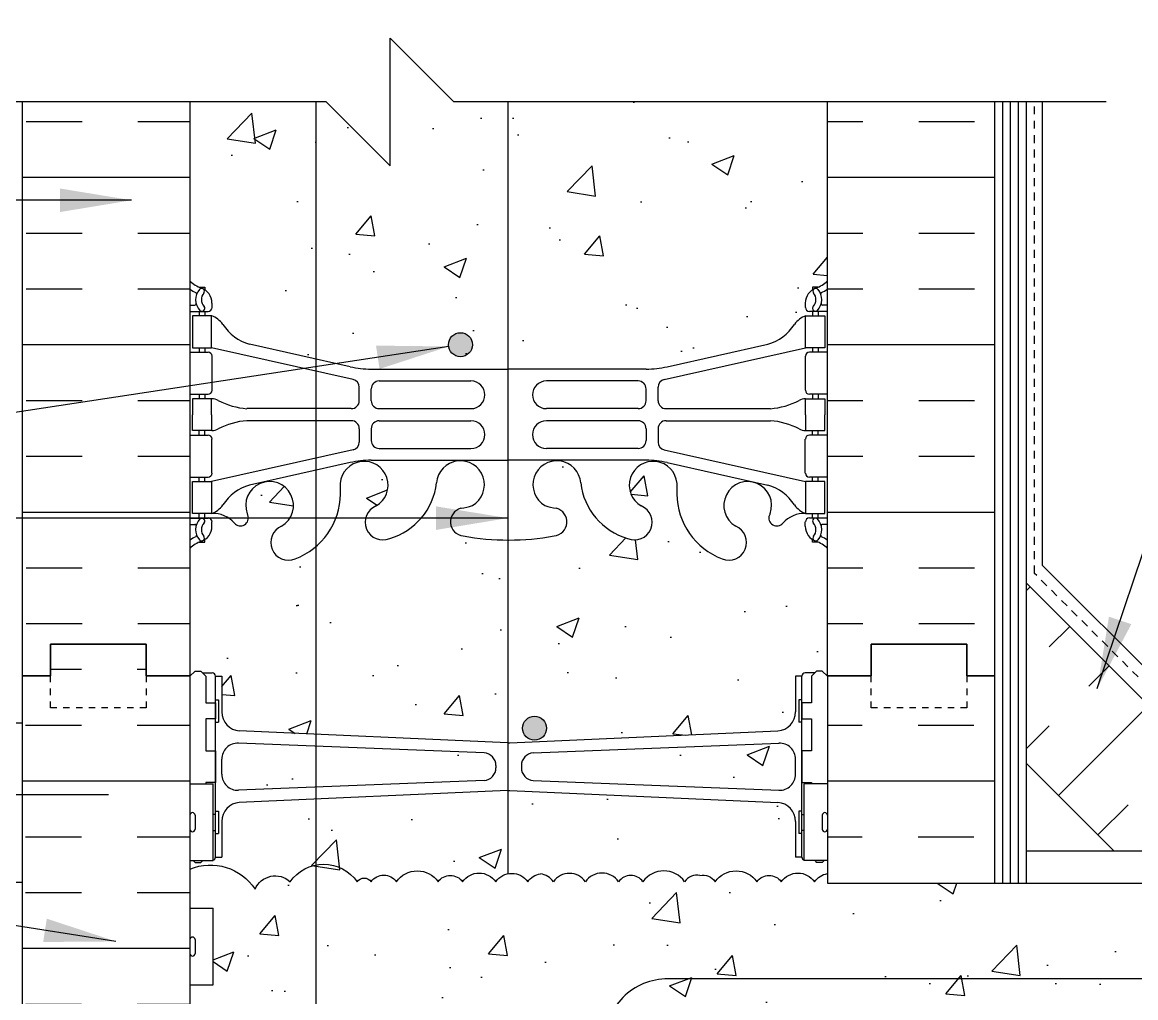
# Model space of a CAD drawing. Header units: inches. Extents: x 231.4 to 287.5, y 32.1 to 107.4.
# Drawn here: x 253.69 to 271.16, y 76.38 to 91.68 of the extents above; entities that cross this region are included whole.
import ezdxf

# ---------------------------------------------------------------- set-up
doc = ezdxf.new("R2010")
doc.units = ezdxf.units.IN
doc.header["$LTSCALE"] = 0.5
doc.header["$MEASUREMENT"] = 0
doc.linetypes.add('DASHED2', pattern=[0.375, 0.25, -0.125])
for name, color, linetype in [('HATCH', 12, 'Continuous'), ('line25', 2, 'Continuous'), ('LINE3', 3, 'Continuous'), ('LINE50', 5, 'Continuous'), ('LINE9', 9, 'Continuous'), ('TEXT', 4, 'Continuous'), ('Web_Edge', 9, 'Continuous')]:
    doc.layers.add(name, color=color, linetype=linetype)
doc.styles.add('DIM', font='romans.shx', dxfattribs={"width": 0.7})
doc.styles.get("Standard").update_dxf_attribs({"font": 'romans.shx', "height": 0.75})
doc.linetypes.add('STEEL', pattern='A,0.5,-0.2,["X",Standard,S=0.1,R=0,X=-0.1,Y=-0.05],-0.1', length=0.8)
doc.dimstyles.new('ext_12', dxfattribs={"dimscale": 12, "dimtxt": 0.09375, "dimasz": 0.09375, "dimexe": 0.09375, "dimexo": 0.0625, "dimgap": 0.0625, "dimtad": 1, "dimdec": 1, "dimzin": 3, "dimdsep": 46, "dimlunit": 4, "dimtxsty": 'DIM', "dimcen": 0.09, "dimdle": 0.09375, "dimclrt": 4, "dimadec": 0, "dimazin": 0, "dimtfac": 1, "dimtdec": 1, "dimtmove": 2, "dimatfit": 3, "dimfxl": 1, "dimfrac": 2, "dimtolj": 1, "dimtzin": 0, "dimarcsym": 0})

msp = doc.modelspace()

# ---------------------------------------------------------------- hatches: boundary and pattern name
at = {"layer": 'HATCH'}
h = msp.add_hatch(dxfattribs=at)
h.set_pattern_fill('AR-CONC', color=256, scale=0.5)
h.set_pattern_definition([(50, (0, 0), (3.5863, -0.31376), [0.375, -4.125]), (355, (0, 0), (-0.693757, 3.76096), [0.3, -3.3]), (100.4514, (0.299, -0.026), (2.892544, 3.4472), [0.3187, -3.50571]), (46.1842, (0, 1), (5.336207, -0.827596), [0.5625, -6.1875]), (96.6356, (0.4447, 0.931), (4.67331, 4.87059), [0.47805, -5.25857]), (351.1842, (0, 1), (4.67331, 4.87059), [0.45, -4.95]), (21, (0.5, 0.75), (2.984535, -2.013094), [0.375, -4.125]), (326, (0.5, 0.75), (1.216577, 3.62575), [0.3, -3.3]), (71.4514, (0.7487, 0.5822), (4.20111, 1.612656), [0.3187, -3.50571]), (37.5, (0, 0), (0.0607993, 1.664469), [0, -3.26, 0, -3.35, 0, -3.3125]), (7.5, (0, 0), (1.315348, 1.972059), [0, -1.91, 0, -3.185, 0, -1.2625]), (327.5, (-1.115, 0), (2.669112, -0.1127744), [0, -1.25, 0, -3.9, 0, -5.175]), (317.5, (-1.615, 0), (2.91593, 0.500525), [0, -1.625, 0, -2.59, 0, -3.675])])
h.paths.add_polyline_path([(264.882, 99.841, 2.155404), (265.421, 99.646), (265.409, 99.667, -0.834375), (265.621, 99.793, 0.23174), (265.978, 99.642), (266.083, 99.642), (266.083, 99.712), (266.036, 99.712, -0.414214), (265.973, 99.775), (265.973, 99.842, -0.249069), (266.083, 100.049), (266.083, 100.091), (266.173, 100.091, 0.08841), (266.319, 100.188), (266.319, 100.909, 0.336749), (265.657, 100.803, 0.520567), (265.27, 100.803, 0.520567), (264.771, 100.803, 0.259173), (264.319, 101.023, 0.259173), (263.868, 100.803, 0.520567), (263.368, 100.803, 0.520567), (262.981, 100.803, 0.336749), (262.319, 100.909, 0.336749), (261.657, 100.803, 0.520567), (261.27, 100.803, 0.520567), (260.771, 100.803, 0.520567), (259.924, 100.803, 0.520567), (259.642, 100.803, 0.520567), (258.747, 100.803, 0.520567), (258.008, 100.803, 0.520567), (257.315, 100.803, 0.520567), (257.094, 100.803, 0.321585), (256.319, 100.829), (256.319, 100.188, 0.088416), (256.465, 100.091), (256.555, 100.091), (256.555, 100.049, -0.249069), (256.665, 99.842), (256.665, 99.775, -0.414214), (256.603, 99.712), (256.555, 99.712), (256.555, 99.642), (256.66, 99.642, 0.231736), (257.018, 99.793, -0.8344), (257.23, 99.667), (257.218, 99.646, 2.155404), (257.756, 99.841, -1), (257.97, 100.352, -0.311223), (258.679, 99.336), (258.679, 99.171, 1.661382), (259.24, 99.523, -1), (259.453, 100.035, -0.30095), (260.189, 99.162, 1.661382), (260.751, 99.515, 0.055617), (260.571, 99.561, -0.843243), (260.606, 99.993, -0.047544), (261.319, 100.058, -0.047544), (262.033, 99.993, -0.843243), (262.068, 99.561, 0.055617), (261.888, 99.515, 1.661382), (262.449, 99.162, -0.30095), (263.186, 100.035, -1), (263.399, 99.523, 1.661382), (263.96, 99.171), (263.96, 99.336, -0.311223), (264.669, 100.352, -1)])
h.paths.add_polyline_path([(266.319, 95.996, 0.08841), (266.173, 96.093), (266.083, 96.093), (266.083, 96.135, -0.249069), (265.973, 96.342), (265.973, 96.41, -0.414214), (266.036, 96.472), (266.083, 96.472), (266.083, 96.542), (265.978, 96.542, -0.155529), (265.803, 96.676, 0.180914), (265.385, 96.987), (263.804, 97.34, 0.054974), (263.477, 97.376), (261.319, 97.376), (259.161, 97.376, 0.054974), (258.835, 97.34), (257.254, 96.987, 0.180914), (256.836, 96.676, -0.155529), (256.66, 96.542), (256.555, 96.542), (256.555, 96.472), (256.603, 96.472, -0.414214), (256.665, 96.41), (256.665, 96.342, -0.249069), (256.555, 96.135), (256.555, 96.093), (256.465, 96.093, 0.088416), (256.319, 95.996), (256.319, 92.932), (258.458, 92.932), (259.458, 91.932), (259.458, 93.932), (260.458, 92.932), (266.319, 92.932)])
h.paths.add_polyline_path([(266.319, 90.432), (260.458, 90.432), (259.458, 91.432), (259.458, 89.432), (258.458, 90.432), (256.319, 90.432), (256.319, 87.625, 0.088416), (256.465, 87.527), (256.555, 87.527), (256.555, 87.486, -0.249069), (256.665, 87.278), (256.665, 87.211, -0.414214), (256.603, 87.148), (256.555, 87.148), (256.555, 87.078), (256.66, 87.078, -0.155529), (256.836, 86.944, 0.180914), (257.254, 86.633), (258.835, 86.28, 0.054974), (259.161, 86.244), (261.319, 86.244), (263.477, 86.244, 0.054974), (263.804, 86.28), (265.385, 86.633, 0.180914), (265.803, 86.944, -0.155529), (265.978, 87.078), (266.083, 87.078), (266.083, 87.148), (266.036, 87.148, -0.414214), (265.973, 87.211), (265.973, 87.278, -0.249069), (266.083, 87.486), (266.083, 87.527), (266.173, 87.527, 0.08841), (266.319, 87.625)])
h.paths.add_polyline_path([(265.819, 79.149, 0.390098), (265.544, 79.448), (261.336, 79.632, 0.020761), (261.319, 79.632, 0.020761), (261.303, 79.632), (257.094, 79.448, 0.390098), (256.819, 79.149), (256.819, 78.588), (256.719, 78.588, -0.327813), (256.684, 78.54), (256.684, 78.537), (256.519, 78.537), (256.489, 78.508), (256.399, 78.508), (256.37, 78.537), (256.319, 78.537), (256.319, 78.403, -0.357642), (257.341, 78.087, -0.520567), (257.892, 78.204, -0.520567), (258.942, 78.204, -0.520567), (259.162, 78.204, -0.520567), (259.559, 78.204, -0.520567), (260.213, 78.204, -0.520567), (260.595, 78.204, -0.520567), (261.117, 78.204, -0.520567), (261.618, 78.204, -0.202806), (261.819, 78.33, -0.202806), (262.021, 78.204, -0.520567), (262.522, 78.204, -0.520567), (263.044, 78.204, -0.520567), (263.426, 78.204, -0.520567), (264.08, 78.204, -0.290815), (264.319, 78.304, -0.290815), (264.559, 78.204, -0.520567), (265.213, 78.204, -0.520567), (265.595, 78.204, -0.520567), (266.117, 78.204, -0.203361), (266.319, 78.331), (266.319, 78.537), (266.269, 78.537), (266.239, 78.508), (266.149, 78.508), (266.12, 78.537), (265.954, 78.537), (265.954, 78.54, -0.327813), (265.919, 78.588), (265.819, 78.588)])
h.paths.add_polyline_path([(266.319, 83.432, 0.08841), (266.173, 83.53), (266.083, 83.53), (266.083, 83.571, -0.249069), (265.973, 83.778), (265.973, 83.846, -0.414214), (266.036, 83.908), (266.083, 83.908), (266.083, 83.978), (265.978, 83.978, 0.231736), (265.621, 83.827, -0.8344), (265.409, 83.953), (265.421, 83.974, 2.155404), (264.882, 83.78, -1), (264.669, 83.269, -0.311223), (263.96, 84.285), (263.96, 84.45, 1.661382), (263.399, 84.097, -1), (263.186, 83.586, -0.30095), (262.449, 84.458, 1.661382), (261.888, 84.105, 0.055617), (262.068, 84.06, -0.843243), (262.033, 83.628, -0.047544), (261.319, 83.563, -0.047544), (260.606, 83.628, -0.843243), (260.571, 84.06, 0.055617), (260.751, 84.105, 1.661382), (260.189, 84.458, -0.30095), (259.453, 83.586, -1), (259.24, 84.097, 1.661382), (258.679, 84.45), (258.679, 84.285, -0.311223), (257.97, 83.269, -1), (257.756, 83.78, 2.155404), (257.218, 83.974), (257.23, 83.953, -0.834375), (257.018, 83.827, 0.23174), (256.66, 83.978), (256.555, 83.978), (256.555, 83.908), (256.603, 83.908, -0.414214), (256.665, 83.846), (256.665, 83.778, -0.249069), (256.555, 83.571), (256.555, 83.53), (256.465, 83.53, 0.088416), (256.319, 83.432), (256.319, 81.428), (256.399, 81.508), (256.489, 81.508), (256.519, 81.478), (256.669, 81.478, -0.414214), (256.719, 81.428), (256.819, 81.428), (256.819, 80.867, 0.390098), (257.094, 80.568), (261.303, 80.384, 0.020761), (261.319, 80.384, 0.020761), (261.336, 80.384), (265.544, 80.568, 0.390098), (265.819, 80.867), (265.819, 81.428), (265.919, 81.428, -0.414214), (265.969, 81.478), (266.069, 81.478), (266.119, 81.478), (266.149, 81.508), (266.239, 81.508), (266.319, 81.428), (266.319, 81.432)])
h.paths.add_polyline_path([(266.319, 74.182), (268.319, 76.182), (280.629, 76.182), (282.033, 75.192), (282.033, 72.432), (281.673, 72.432), (281.673, 70.932), (283.923, 70.932), (285.215, 70.932), (285.215, 72.432), (284.215, 73.432), (285.813, 73.432), (285.813, 73.835), (285.215, 74.432), (285.215, 78.182), (266.319, 78.182), (266.319, 78.331, 0.203361), (266.117, 78.204, 0.520567), (265.595, 78.204, 0.520567), (265.213, 78.204, 0.520567), (264.559, 78.204, 0.290815), (264.319, 78.304, 0.290815), (264.08, 78.204, 0.520567), (263.426, 78.204, 0.520567), (263.044, 78.204, 0.520567), (262.522, 78.204, 0.520567), (262.021, 78.204, 0.202806), (261.819, 78.33, 0.202806), (261.618, 78.204, 0.520567), (261.117, 78.204, 0.520567), (260.595, 78.204, 0.520567), (260.213, 78.204, 0.520567), (259.559, 78.204, 0.520567), (259.162, 78.204, 0.520567), (258.942, 78.204, 0.520567), (257.892, 78.204, 0.520567), (257.341, 78.087, 0.357642), (256.319, 78.403), (256.319, 77.787), (256.684, 77.787), (256.684, 76.587), (256.319, 76.587), (256.319, 75.837), (256.684, 75.837), (256.684, 74.637), (256.319, 74.637), (256.319, 73.887), (256.684, 73.887), (256.684, 72.807), (256.319, 72.807), (256.319, 72.057), (256.684, 72.057), (256.684, 70.977), (256.319, 70.977), (256.319, 70.227), (256.684, 70.227), (256.684, 69.027), (256.319, 69.027), (256.319, 68.277), (256.684, 68.277), (256.684, 67.807, -0.305478), (257.027, 67.681, -0.520567), (257.528, 67.681, -0.520567), (258.05, 67.681, -0.520567), (258.432, 67.681, -0.520567), (259.086, 67.681, -0.520567), (259.483, 67.681, -0.520567), (259.703, 67.681, -0.520567), (260.754, 67.681, -0.520567), (261.305, 67.563, -0.257048), (261.819, 67.879, -0.257048), (262.334, 67.563, -0.520567), (262.885, 67.681, -0.520567), (263.936, 67.681, -0.520567), (264.156, 67.681, -0.206539), (264.319, 67.781, -0.206539), (264.483, 67.681, -0.520567), (264.703, 67.681, -0.520567), (265.754, 67.681, -0.164458), (265.954, 67.771), (265.954, 68.277), (266.319, 68.277), (266.319, 68.682)])
h.paths.add_polyline_path([(265.819, 67.216), (265.919, 67.216, -0.327813), (265.954, 67.263), (265.954, 67.771, 0.164458), (265.754, 67.681, 0.520567), (264.703, 67.681, 0.520567), (264.483, 67.681, 0.206539), (264.319, 67.781, 0.206539), (264.156, 67.681, 0.520567), (263.936, 67.681, 0.520567), (262.885, 67.681, 0.520567), (262.334, 67.563, 0.257048), (261.819, 67.879, 0.257048), (261.305, 67.563, 0.520567), (260.754, 67.681, 0.520567), (259.703, 67.681, 0.520567), (259.483, 67.681, 0.520567), (259.086, 67.681, 0.520567), (258.432, 67.681, 0.520567), (258.05, 67.681, 0.520567), (257.528, 67.681, 0.520567), (257.027, 67.681, 0.305478), (256.684, 67.807), (256.684, 67.263, -0.327813), (256.719, 67.216), (256.819, 67.216), (256.819, 66.655, 0.390098), (257.094, 66.356), (261.303, 66.172, 0.020761), (261.319, 66.171, 0.020761), (261.336, 66.172), (265.544, 66.356, 0.390098), (265.819, 66.655)])
h.paths.add_polyline_path([(266.319, 64.376), (266.239, 64.296), (266.149, 64.296), (266.119, 64.326), (265.969, 64.326, -0.414214), (265.919, 64.376), (265.819, 64.376), (265.819, 64.937, 0.390098), (265.544, 65.236), (261.336, 65.419, 0.020761), (261.319, 65.42, 0.020761), (261.303, 65.419), (257.094, 65.236, 0.390098), (256.819, 64.937), (256.819, 64.376), (256.719, 64.376, -0.414214), (256.669, 64.326), (256.569, 64.326), (256.519, 64.326), (256.489, 64.296), (256.399, 64.296), (256.319, 64.376), (256.319, 63.432), (256.319, 61.432, 0.088416), (256.465, 61.335), (256.555, 61.335), (256.555, 61.293, -0.249069), (256.665, 61.086), (256.665, 61.019, -0.414214), (256.603, 60.956), (256.555, 60.956), (256.555, 60.886), (256.66, 60.886, 0.231736), (257.018, 61.037, -0.8344), (257.23, 60.912), (257.218, 60.89, 2.155404), (257.756, 61.085, -1), (257.97, 61.596, -0.311223), (258.679, 60.58), (258.679, 60.415, 1.661382), (259.24, 60.768, -1), (259.453, 61.279, -0.30095), (260.189, 60.406, 1.661382), (260.751, 60.759, 0.055617), (260.571, 60.805, -0.843243), (260.606, 61.237, -0.047544), (261.319, 61.302, -0.047544), (262.033, 61.237, -0.843243), (262.068, 60.805, 0.055617), (261.888, 60.759, 1.661382), (262.449, 60.406, -0.30095), (263.186, 61.279, -1), (263.399, 60.768, 1.661382), (263.96, 60.415), (263.96, 60.58, -0.311223), (264.669, 61.596, -1), (264.882, 61.085, 2.155404), (265.421, 60.89), (265.409, 60.912, -0.834375), (265.621, 61.037, 0.23174), (265.978, 60.886), (266.083, 60.886), (266.083, 60.956), (266.036, 60.956, -0.414214), (265.973, 61.019), (265.973, 61.086, -0.249069), (266.083, 61.293), (266.083, 61.335), (266.173, 61.335, 0.08841), (266.319, 61.432)])
h.paths.add_polyline_path([(265.819, 65.914, 0.425773), (265.56, 66.164), (261.703, 66.013, 0.390098), (261.519, 65.813), (261.519, 65.778, 0.390098), (261.703, 65.579), (265.56, 65.427, 0.425773), (265.819, 65.677)])
h.paths.add_polyline_path([(261.119, 65.778), (261.119, 65.813, 0.390098), (260.936, 66.013), (257.079, 66.164, 0.425773), (256.819, 65.914), (256.819, 65.677, 0.425773), (257.079, 65.427), (260.936, 65.579, 0.390098)])
h.paths.add_polyline_path([(260.936, 80.225), (257.079, 80.377, 0.425773), (256.819, 80.127), (256.819, 79.889, 0.425773), (257.079, 79.639), (260.936, 79.791, 0.390098), (261.119, 79.99), (261.119, 80.026, 0.390098)])
h.paths.add_polyline_path([(265.819, 80.127, 0.425773), (265.56, 80.377), (261.703, 80.225, 0.390098), (261.519, 80.026), (261.519, 79.99, 0.390098), (261.703, 79.791), (265.56, 79.639, 0.425773), (265.819, 79.889)])
h.paths.add_polyline_path([(266.319, 57.24, 0.08841), (266.173, 57.337), (266.083, 57.337), (266.083, 57.379, -0.249069), (265.973, 57.586), (265.973, 57.654, -0.414214), (266.036, 57.716), (266.083, 57.716), (266.083, 57.786), (265.978, 57.786, -0.155529), (265.803, 57.92, 0.180914), (265.385, 58.232), (263.804, 58.584, 0.054974), (263.477, 58.621), (261.319, 58.621), (259.161, 58.621, 0.054974), (258.835, 58.584), (257.254, 58.232, 0.180914), (256.836, 57.92, -0.155529), (256.66, 57.786), (256.555, 57.786), (256.555, 57.716), (256.603, 57.716, -0.414214), (256.665, 57.654), (256.665, 57.586, -0.249069), (256.555, 57.379), (256.555, 57.337), (256.465, 57.337, 0.088416), (256.319, 57.24), (256.319, 54.432), (259.114, 54.432), (260.114, 53.432), (260.114, 55.432), (261.114, 54.432), (266.319, 54.432)])
h = msp.add_hatch(dxfattribs=at)
h.set_pattern_fill('INSUL', color=256, scale=7, style=0)
h.paths.add_polyline_path([(256.319, 90.432), (253.694, 90.432), (253.694, 81.432), (254.132, 81.432), (254.132, 81.932), (255.632, 81.932), (255.632, 81.432), (256.319, 81.432)])
h.paths.add_polyline_path([(268.944, 90.432), (266.319, 90.432), (266.319, 81.432), (267.007, 81.432), (267.007, 81.932), (268.507, 81.932), (268.507, 81.432), (268.944, 81.432)])
h = msp.add_hatch(dxfattribs=at)
h.set_pattern_fill('INSUL', color=256, scale=7, angle=45, style=0)
h.set_pattern_definition([(45, (162.1412, -80.2188), (-1.856155, 1.856155), []), (45, (161.5225, -79.6), (-1.856155, 1.856155), [0.875, -0.875]), (45, (160.9038, -78.9814), (-1.856155, 1.856155), [0.875, -0.875])])
h.paths.add_polyline_path([(270.693, 78.807), (273.521, 78.807), (269.444, 82.884), (269.444, 80.056)])
h = msp.add_hatch(dxfattribs=at)
h.set_pattern_fill('INSUL', color=256, scale=7, style=0)
h.set_pattern_definition([(0, (267.7394, 79.7838), (0, 2.625), []), (0, (267.7394, 80.6588), (0, 2.625), [0.875, -0.875]), (0, (267.7394, 81.5338), (0, 2.625), [0.875, -0.875])])
h.paths.add_polyline_path([(268.944, 81.432), (268.507, 81.432), (268.507, 80.932), (267.007, 80.932), (267.007, 81.432), (266.319, 81.432), (266.319, 78.182), (268.944, 78.182)])
h.paths.add_polyline_path([(268.944, 68.682), (266.319, 68.682), (266.319, 63.432), (267.007, 63.432), (267.007, 63.932), (268.507, 63.932), (268.507, 63.432), (268.944, 63.432)])
h.paths.add_polyline_path([(253.694, 63.432), (254.132, 63.432), (254.132, 63.932), (255.632, 63.932), (255.632, 63.432), (256.319, 63.432), (256.319, 81.432), (255.632, 81.432), (255.632, 81.932), (254.132, 81.932), (254.132, 81.432), (253.694, 81.432)])
at = {"layer": 'LINE3'}
for points in [[(260.751, 86.626, 1), (260.376, 86.626, 1)], [(261.912, 80.611, 1), (261.537, 80.611, 1)]]:
    msp.add_hatch(color=256, dxfattribs=at).paths.add_polyline_path(points)

# ---------------------------------------------------------------- linework, layer by layer
at = {"layer": 'HATCH'}
for p, q in [((269.069, 78.182), (269.069, 90.432)), ((269.194, 78.182), (269.194, 90.432)), ((269.319, 78.182), (269.319, 90.432)), ((269.694, 83.164), (269.694, 90.432)), ((273.801, 79.057), (269.694, 83.164))]:
    msp.add_line(p, q, dxfattribs=at)
for points in [[(256.319, 78.403, -0.357642), (257.341, 78.087, -0.520567), (257.892, 78.204, -0.520567), (258.942, 78.204, -0.520567), (259.162, 78.204, -0.520567), (259.559, 78.204, -0.520567), (260.213, 78.204, -0.520567), (260.595, 78.204, -0.520567), (261.117, 78.204, -0.520567), (261.618, 78.204, -0.202806), (261.819, 78.33, -0.202806)], [(264.319, 78.304, 0.290815), (264.08, 78.204, 0.520567), (263.426, 78.204, 0.520567), (263.044, 78.204, 0.520567), (262.522, 78.204, 0.520567), (262.021, 78.204, 0.202806), (261.819, 78.33, 0.202806)], [(264.319, 78.304, -0.290815), (264.559, 78.204, -0.520567), (265.213, 78.204, -0.520567), (265.595, 78.204, -0.520567), (266.117, 78.204, -0.203361), (266.319, 78.331, -0.203361)]]:
    msp.add_lwpolyline(points, format="xyb", dxfattribs=at)
at = {"layer": 'line25'}
for p, q in [((256.319, 90.432), (256.319, 81.432)), ((266.319, 81.432), (266.319, 90.432)), ((269.444, 78.182), (269.444, 90.432)), ((273.646, 78.682), (269.444, 82.884)), ((256.319, 81.432), (256.319, 63.432)), ((266.319, 81.432), (266.319, 78.182)), ((270.818, 78.682), (269.444, 80.056)), ((256.319, 79.737), (256.684, 79.737)), ((256.684, 78.537), (256.684, 79.737)), ((266.319, 79.737), (265.954, 79.737)), ((265.954, 78.537), (265.954, 79.737)), ((256.319, 78.537), (256.684, 78.537)), ((266.319, 78.537), (265.954, 78.537)), ((266.319, 78.182), (285.215, 78.182)), ((256.319, 77.787), (256.684, 77.787)), ((256.684, 76.587), (256.684, 77.787)), ((256.319, 76.587), (256.684, 76.587))]:
    msp.add_line(p, q, dxfattribs=at)
at = {"layer": 'LINE3'}
for p, q in [((258.296, 90.432), (258.296, 54.432)), ((261.305, 90.432), (261.305, 78.328))]:
    msp.add_line(p, q, dxfattribs=at)
at = {"layer": 'LINE3', "linetype": 'STEEL'}
msp.add_line((285.215, 76.682), (268.319, 76.682), dxfattribs=at)
at = {"layer": 'LINE3'}
msp.add_lwpolyline([(268.319, 76.682), (263.819, 76.682, 0.414214), (262.819, 75.682), (262.819, 56.345)], format="xyb", dxfattribs=at)
for centre in [(260.563, 86.626), (261.725, 80.611)]:
    msp.add_circle(centre, 0.188, dxfattribs=at)
at = {"layer": 'LINE50'}
for p, q in [((253.694, 81.432), (253.694, 90.432)), ((268.944, 81.432), (268.944, 90.432)), ((253.694, 63.432), (253.694, 81.432)), ((268.944, 78.182), (268.944, 81.432))]:
    msp.add_line(p, q, dxfattribs=at)
at = {"layer": 'LINE50', "color": 9, "linetype": 'DASHED2'}
for p, q in [((269.569, 83.039), (269.569, 90.432)), ((273.739, 78.869), (269.569, 83.039))]:
    msp.add_line(p, q, dxfattribs=at)
at = {"layer": 'LINE50'}
for points in [[(253.694, 81.432), (254.132, 81.432), (254.132, 81.932), (255.632, 81.932), (255.632, 81.432), (256.319, 81.432)], [(256.319, 81.432), (255.632, 81.432), (255.632, 81.932), (254.132, 81.932), (254.132, 81.432), (253.694, 81.432)], [(268.944, 81.432), (268.507, 81.432), (268.507, 81.932), (267.007, 81.932), (267.007, 81.432), (266.319, 81.432)], [(266.319, 81.432), (267.007, 81.432), (267.007, 81.932), (268.507, 81.932), (268.507, 81.432), (268.944, 81.432)]]:
    msp.add_lwpolyline(points, dxfattribs=at)
at = {"layer": 'LINE9'}
for p, q in [((259.458, 89.432), (259.458, 91.432)), ((260.458, 90.432), (259.458, 91.432)), ((258.458, 90.432), (248.222, 90.432)), ((258.458, 90.432), (259.458, 89.432)), ((270.694, 90.432), (260.458, 90.432)), ((256.319, 81.428), (256.399, 81.508)), ((256.399, 81.508), (256.489, 81.508)), ((256.569, 81.428), (256.489, 81.508)), ((256.519, 81.478), (256.669, 81.478)), ((256.569, 81.478), (256.669, 81.478)), ((256.569, 81.428), (256.569, 81.008)), ((256.719, 78.588), (256.719, 81.428)), ((256.719, 81.428), (256.819, 81.428)), ((256.719, 81.408), (256.719, 81.408)), ((256.819, 81.428), (256.819, 80.867)), ((265.919, 81.428), (265.819, 81.428)), ((265.819, 81.428), (265.819, 80.867)), ((265.919, 78.588), (265.919, 81.428)), ((265.919, 81.408), (265.919, 81.408)), ((266.119, 81.478), (265.969, 81.478)), ((266.069, 81.478), (265.969, 81.478)), ((266.069, 81.428), (266.149, 81.508)), ((266.069, 81.428), (266.069, 81.008)), ((266.239, 81.508), (266.149, 81.508)), ((266.319, 81.428), (266.239, 81.508)), ((256.719, 81.058), (256.769, 81.058)), ((256.769, 81.058), (256.769, 80.708)), ((265.869, 81.058), (265.869, 80.708)), ((265.919, 81.058), (265.869, 81.058)), ((256.569, 80.758), (256.569, 80.258)), ((256.719, 80.708), (256.769, 80.708)), ((265.919, 80.708), (265.869, 80.708)), ((266.069, 80.758), (266.069, 80.258)), ((253.444, 80.695), (253.694, 80.695)), ((261.303, 80.384), (257.094, 80.568)), ((261.336, 80.384), (265.544, 80.568)), ((260.936, 80.225), (257.079, 80.377)), ((261.703, 80.225), (265.56, 80.377)), ((256.819, 79.889), (256.819, 80.127)), ((261.119, 80.026), (261.119, 79.99)), ((261.519, 80.026), (261.519, 79.99)), ((265.819, 79.889), (265.819, 80.127)), ((256.569, 79.758), (256.569, 79.737)), ((260.936, 79.791), (257.079, 79.639)), ((261.703, 79.791), (265.56, 79.639)), ((266.069, 79.758), (266.069, 79.737)), ((261.303, 79.632), (257.094, 79.448)), ((261.336, 79.632), (265.544, 79.448)), ((256.719, 79.308), (256.769, 79.308)), ((256.769, 79.308), (256.769, 78.958)), ((265.919, 79.308), (265.869, 79.308)), ((265.869, 79.308), (265.869, 78.958)), ((256.319, 79.247), (256.319, 79.027)), ((256.319, 79.192), (256.319, 79.192)), ((256.359, 79.287), (256.359, 79.287)), ((256.399, 79.247), (256.399, 79.027)), ((256.819, 79.149), (256.819, 78.588)), ((265.819, 79.149), (265.819, 78.588)), ((266.239, 79.247), (266.239, 79.027)), ((266.239, 79.192), (266.239, 79.192)), ((266.279, 79.287), (266.279, 79.287)), ((266.319, 79.247), (266.319, 79.027)), ((256.319, 79.082), (256.319, 79.082)), ((256.359, 78.987), (256.359, 78.987)), ((256.719, 78.958), (256.769, 78.958)), ((265.919, 78.958), (265.869, 78.958)), ((266.239, 79.082), (266.239, 79.082)), ((266.279, 78.987), (266.279, 78.987)), ((256.37, 78.537), (256.399, 78.508)), ((256.399, 78.508), (256.489, 78.508)), ((256.519, 78.537), (256.489, 78.508)), ((256.719, 78.588), (256.819, 78.588)), ((265.919, 78.588), (265.819, 78.588)), ((266.12, 78.537), (266.149, 78.508)), ((266.239, 78.508), (266.149, 78.508)), ((266.269, 78.537), (266.239, 78.508)), ((250.694, 78.195), (253.694, 78.195)), ((256.319, 77.297), (256.319, 77.077)), ((256.319, 77.242), (256.319, 77.242)), ((256.359, 77.337), (256.359, 77.337)), ((256.399, 77.297), (256.399, 77.077)), ((256.319, 77.132), (256.319, 77.132)), ((256.359, 77.037), (256.359, 77.037))]:
    msp.add_line(p, q, dxfattribs=at)
at = {"layer": 'LINE9', "linetype": 'Continuous'}
msp.add_line((253.194, 79.57), (255.04, 79.57), dxfattribs=at)
at = {"layer": 'LINE9', "linetype": 'DASHED2', "ltscale": 0.15}
for points in [[(255.632, 81.432), (255.632, 81.432), (255.632, 80.932), (254.132, 80.932), (254.132, 81.432), (254.132, 81.432)], [(268.507, 81.432), (268.507, 81.432), (268.507, 80.932), (267.007, 80.932), (267.007, 81.432), (267.007, 81.432)]]:
    msp.add_lwpolyline(points, dxfattribs=at)
at = {"layer": 'LINE9'}
for points in [[(256.569, 81.008), (256.719, 81.008), (256.719, 80.758), (256.569, 80.758)], [(266.069, 81.008), (265.919, 81.008), (265.919, 80.758), (266.069, 80.758)], [(256.569, 80.258), (256.569, 80.258), (256.719, 80.258), (256.719, 79.758), (256.569, 79.758)], [(266.069, 80.258), (266.069, 80.258), (265.919, 80.258), (265.919, 79.758), (266.069, 79.758)], [(256.684, 79.008), (256.719, 79.008), (256.719, 79.258), (256.684, 79.258)], [(265.954, 79.008), (265.919, 79.008), (265.919, 79.258), (265.954, 79.258)], [(285.215, 78.682), (269.444, 78.682)]]:
    msp.add_lwpolyline(points, dxfattribs=at)
for centre, radius, start, end in [((256.669, 81.428), 0.05, 0, 90), ((265.969, 81.428), 0.05, 90, 180), ((257.119, 80.867), 0.3, 180, 265.2426), ((265.519, 80.867), 0.3, 274.7574, 0), ((257.069, 80.127), 0.25, 87.7479, 180), ((261.319, 80.584), 0.2, 265.2426, 270), ((261.319, 80.584), 0.2, 270, 274.7574), ((265.569, 80.127), 0.25, 0, 92.2521), ((260.919, 80.026), 0.2, 0, 85.2426), ((261.719, 80.026), 0.2, 94.7574, 180), ((257.069, 79.889), 0.25, 180, 272.2521), ((260.919, 79.99), 0.2, 274.7574, 0), ((261.719, 79.99), 0.2, 180, 265.2426), ((265.569, 79.889), 0.25, 267.7479, 0), ((261.319, 79.432), 0.2, 90, 94.7574), ((261.319, 79.432), 0.2, 85.2426, 90), ((257.119, 79.149), 0.3, 94.7574, 180), ((265.519, 79.149), 0.3, 0, 85.2426), ((256.359, 79.247), 0.04, 90, 180), ((256.359, 79.247), 0.04, 0, 90), ((266.279, 79.247), 0.04, 90, 180), ((266.279, 79.247), 0.04, 0, 90), ((256.359, 79.027), 0.04, 180, 270), ((256.359, 79.027), 0.04, 270, 0), ((266.279, 79.027), 0.04, 180, 270), ((266.279, 79.027), 0.04, 270, 0), ((256.669, 78.588), 0.05, 287.4007, 0), ((265.969, 78.588), 0.05, 180, 252.5993), ((256.359, 77.297), 0.04, 90, 180), ((256.359, 77.297), 0.04, 0, 90), ((256.359, 77.077), 0.04, 180, 270), ((256.359, 77.077), 0.04, 270, 0)]:
    msp.add_arc(centre, radius, start, end, dxfattribs=at)
at = {"layer": 'Web_Edge'}
for p, q in [((256.465, 87.527), (256.555, 87.527)), ((256.555, 87.527), (256.555, 87.486)), ((266.173, 87.527), (266.083, 87.527)), ((266.083, 87.527), (266.083, 87.486)), ((256.319, 87.248), (256.397, 87.248)), ((256.665, 87.278), (256.665, 87.211)), ((265.973, 87.278), (265.973, 87.211)), ((266.319, 87.248), (266.241, 87.248)), ((256.319, 87.148), (256.603, 87.148)), ((256.465, 87.148), (256.465, 87.078)), ((256.555, 87.148), (256.555, 87.078)), ((266.319, 87.148), (266.036, 87.148)), ((266.083, 87.148), (266.083, 87.078)), ((266.173, 87.148), (266.173, 87.078)), ((256.319, 86.508), (256.603, 86.508)), ((256.465, 86.578), (256.465, 86.508)), ((256.555, 86.578), (256.555, 86.508)), ((258.878, 86.082), (256.66, 86.578)), ((258.835, 86.28), (257.254, 86.633)), ((263.761, 86.082), (265.978, 86.578)), ((263.804, 86.28), (265.385, 86.633)), ((266.319, 86.508), (266.036, 86.508)), ((266.083, 86.578), (266.083, 86.508)), ((266.173, 86.578), (266.173, 86.508)), ((256.665, 86.446), (256.665, 85.911)), ((265.973, 86.446), (265.973, 85.911)), ((259.161, 86.244), (261.319, 86.244)), ((263.477, 86.244), (261.319, 86.244)), ((258.976, 85.748), (258.976, 85.96)), ((259.288, 86.057), (260.728, 86.057)), ((263.351, 86.057), (261.911, 86.057)), ((263.663, 85.748), (263.663, 85.96)), ((256.319, 85.848), (256.603, 85.848)), ((256.465, 85.848), (256.465, 85.778)), ((256.555, 85.848), (256.555, 85.778)), ((259.163, 85.748), (259.163, 85.932)), ((263.476, 85.748), (263.476, 85.932)), ((266.319, 85.848), (266.036, 85.848)), ((266.083, 85.848), (266.083, 85.778)), ((266.173, 85.848), (266.173, 85.778)), ((258.851, 85.623), (257.213, 85.623)), ((259.288, 85.623), (260.728, 85.623)), ((263.351, 85.623), (261.911, 85.623)), ((263.788, 85.623), (265.426, 85.623)), ((258.851, 85.434), (257.213, 85.434)), ((259.288, 85.433), (260.728, 85.433)), ((263.351, 85.433), (261.911, 85.433)), ((263.788, 85.434), (265.426, 85.434)), ((256.465, 85.208), (256.465, 85.278)), ((256.555, 85.208), (256.555, 85.278)), ((258.976, 85.309), (258.976, 85.097)), ((259.163, 85.308), (259.163, 85.124)), ((263.476, 85.308), (263.476, 85.124)), ((263.663, 85.309), (263.663, 85.097)), ((266.083, 85.208), (266.083, 85.278)), ((266.173, 85.208), (266.173, 85.278)), ((256.319, 85.208), (256.603, 85.208)), ((256.665, 84.611), (256.665, 85.146)), ((265.973, 84.611), (265.973, 85.146)), ((266.319, 85.208), (266.036, 85.208)), ((258.878, 84.975), (256.66, 84.478)), ((259.288, 84.999), (260.728, 84.999)), ((263.351, 84.999), (261.911, 84.999)), ((263.761, 84.975), (265.978, 84.478)), ((258.835, 84.777), (257.254, 84.424)), ((259.161, 84.813), (261.319, 84.813)), ((263.477, 84.813), (261.319, 84.813)), ((263.804, 84.777), (265.385, 84.424)), ((256.319, 84.548), (256.603, 84.548)), ((256.465, 84.478), (256.465, 84.548)), ((256.555, 84.478), (256.555, 84.548)), ((266.319, 84.548), (266.036, 84.548)), ((266.083, 84.478), (266.083, 84.548)), ((266.173, 84.478), (266.173, 84.548)), ((258.679, 84.285), (258.679, 84.45)), ((263.96, 84.285), (263.96, 84.45)), ((256.319, 83.908), (256.603, 83.908)), ((256.465, 83.908), (256.465, 83.978)), ((256.555, 83.908), (256.555, 83.978)), ((256.665, 83.778), (256.665, 83.846)), ((257.218, 83.974), (257.23, 83.953)), ((265.421, 83.974), (265.409, 83.953)), ((265.973, 83.778), (265.973, 83.846)), ((266.319, 83.908), (266.036, 83.908)), ((266.083, 83.908), (266.083, 83.978)), ((266.173, 83.908), (266.173, 83.978)), ((256.319, 83.808), (256.397, 83.808)), ((266.319, 83.808), (266.241, 83.808)), ((256.465, 83.53), (256.555, 83.53)), ((256.555, 83.53), (256.555, 83.571)), ((266.083, 83.53), (266.083, 83.571)), ((266.173, 83.53), (266.083, 83.53))]:
    msp.add_line(p, q, dxfattribs=at)
for points in [[(256.36, 86.578), (256.66, 86.578), (256.66, 87.078), (256.36, 87.078)], [(266.278, 86.578), (265.978, 86.578), (265.978, 87.078), (266.278, 87.078)], [(256.36, 84.478), (256.66, 84.478), (256.66, 83.978), (256.36, 83.978)], [(266.278, 84.478), (265.978, 84.478), (265.978, 83.978), (266.278, 83.978)]]:
    msp.add_lwpolyline(points, close=True, dxfattribs=at)
for points in [[(256.66, 85.528), (256.66, 85.778), (256.36, 85.778), (256.36, 85.528)], [(265.978, 85.528), (265.978, 85.778), (266.278, 85.778), (266.278, 85.528)], [(256.66, 85.528), (256.66, 85.278), (256.36, 85.278), (256.36, 85.528)], [(265.978, 85.528), (265.978, 85.278), (266.278, 85.278), (266.278, 85.528)]]:
    msp.add_lwpolyline(points, dxfattribs=at)
for centre, radius, start, end in [((256.665, 87.986), 0.5, 226.2109, 250.5288), ((256.415, 87.278), 0.25, 0, 70.5288), ((266.223, 87.278), 0.25, 109.4712, 180), ((265.973, 87.986), 0.5, 289.4712, 313.7878), ((256.665, 87.986), 0.6, 234.7832, 245.0748), ((256.659, 87.333), 0.25, 140.1145, 222.4609), ((256.403, 87.423), 0.021, 343.464, 63.9957), ((256.501, 87.464), 0.045, 321.448, 139.1879), ((256.659, 87.333), 0.16, 140.0001, 222.4609), ((266.137, 87.464), 0.045, 40.8121, 218.552), ((265.98, 87.333), 0.16, 317.5391, 39.9999), ((265.98, 87.333), 0.25, 317.5391, 39.8855), ((266.235, 87.423), 0.021, 116.0043, 196.536), ((265.973, 87.986), 0.6, 294.9252, 305.2158), ((256.397, 87.268), 0.0196, 269.4032, 15.4901), ((256.508, 87.195), 0.045, 222.4609, 42.4609), ((256.603, 87.211), 0.0625, 270, 0), ((266.036, 87.211), 0.0625, 180, 270), ((266.131, 87.195), 0.045, 137.5391, 317.5391), ((266.241, 87.268), 0.0196, 164.5099, 270.5968), ((256.538, 86.736), 0.364, 34.9775, 70.3387), ((266.101, 86.736), 0.364, 109.6613, 145.0225), ((257.461, 87.347), 0.743, 212.7919, 253.8107), ((265.178, 87.347), 0.743, 286.1893, 327.2081), ((256.603, 86.446), 0.0625, 0, 90), ((266.036, 86.446), 0.0625, 90, 180), ((259.161, 87.744), 1.5, 257.4135, 270), ((263.477, 87.744), 1.5, 270, 282.5865), ((258.851, 85.96), 0.125, 0, 77.3767), ((259.288, 85.932), 0.125, 90, 180), ((260.728, 85.84), 0.217, 270, 90), ((261.911, 85.84), 0.217, 90, 270), ((263.351, 85.932), 0.125, 0, 90), ((263.788, 85.96), 0.125, 102.6233, 180), ((256.603, 85.911), 0.0625, 270, 0), ((256.656, 85.56), 0.219, 60.4937, 88.92), ((265.982, 85.56), 0.219, 91.08, 119.5063), ((266.036, 85.911), 0.0625, 180, 270), ((257.302, 86.789), 1.17, 242.6365, 265.6505), ((258.851, 85.748), 0.125, 270, 0), ((259.288, 85.748), 0.125, 180, 270), ((263.351, 85.748), 0.125, 270, 360), ((263.788, 85.748), 0.125, 180, 270), ((265.337, 86.789), 1.17, 274.3495, 297.3635), ((257.302, 84.267), 1.17, 94.3495, 117.3635), ((258.851, 85.309), 0.125, 0, 90), ((259.288, 85.308), 0.125, 90, 180), ((260.728, 85.216), 0.217, 270, 90), ((261.911, 85.216), 0.217, 90, 270), ((263.351, 85.308), 0.125, 0, 90), ((263.788, 85.309), 0.125, 90, 180), ((265.337, 84.267), 1.17, 62.6365, 85.6505), ((256.656, 85.497), 0.219, 271.08, 299.5063), ((265.982, 85.497), 0.219, 240.4937, 268.92), ((256.603, 85.146), 0.0625, 0, 90), ((258.851, 85.097), 0.125, 282.6233, 0), ((259.288, 85.124), 0.125, 180, 270), ((263.351, 85.124), 0.125, 270, 0), ((263.788, 85.097), 0.125, 180, 257.3767), ((266.036, 85.146), 0.0625, 90, 180), ((259.052, 84.422), 0.375, 299.9315, 175.7552), ((259.161, 83.313), 1.5, 90, 102.5865), ((260.563, 84.43), 0.375, 299.9315, 175.7552), ((262.075, 84.43), 0.375, 4.2448, 240.0685), ((263.586, 84.422), 0.375, 4.2448, 240.0685), ((263.477, 83.313), 1.5, 77.4135, 90), ((256.603, 84.611), 0.0625, 270, 0), ((266.036, 84.611), 0.0625, 180, 270), ((257.461, 83.71), 0.743, 106.1893, 147.2081), ((257.569, 84.105), 0.375, 299.9315, 200.3757), ((259.162, 84.578), 1.034, 286.3365, 353.3331), ((263.476, 84.578), 1.034, 186.6669, 253.6635), ((265.069, 84.105), 0.375, 339.6243, 240.0685), ((265.178, 83.71), 0.743, 32.7919, 73.8107), ((257.587, 84.291), 1.092, 290.5175, 359.6668), ((265.051, 84.291), 1.092, 180.3332, 249.4825), ((256.538, 84.321), 0.364, 289.6613, 325.0225), ((259.346, 83.841), 0.277, 112.68, 292.68), ((260.625, 83.847), 0.22, 104.2604, 264.8165), ((260.457, 84.886), 0.834, 277.8937, 290.6271), ((262.182, 84.886), 0.834, 249.3729, 262.1063), ((262.013, 83.847), 0.22, 275.1835, 75.7396), ((263.292, 83.841), 0.277, 247.32, 67.32), ((266.101, 84.321), 0.364, 214.9775, 250.3387), ((256.659, 83.724), 0.25, 137.5391, 219.8855), ((256.508, 83.862), 0.045, 317.5391, 137.5391), ((256.603, 83.846), 0.0625, 360, 90), ((256.685, 83.538), 0.441, 41.0127, 93.2024), ((257.112, 83.909), 0.125, 221.0127, 20.3757), ((265.526, 83.909), 0.125, 159.6243, 318.9873), ((265.954, 83.538), 0.441, 86.7976, 138.9873), ((266.036, 83.846), 0.0625, 90, 180), ((266.131, 83.862), 0.045, 42.4609, 222.4609), ((265.98, 83.724), 0.25, 320.1145, 42.4609), ((256.397, 83.789), 0.0196, 344.5099, 90.5968), ((256.659, 83.724), 0.16, 137.5391, 219.9999), ((256.415, 83.778), 0.25, 289.4712, 360), ((257.863, 83.524), 0.277, 112.68, 292.68), ((264.775, 83.524), 0.277, 247.32, 67.32), ((266.223, 83.778), 0.25, 180, 250.5288), ((265.98, 83.724), 0.16, 320.0001, 42.4609), ((266.241, 83.789), 0.0196, 89.4032, 195.4901), ((256.665, 83.071), 0.6, 114.9252, 125.2168), ((256.665, 83.071), 0.5, 109.4712, 133.7891), ((256.403, 83.634), 0.021, 296.0043, 16.536), ((256.501, 83.593), 0.045, 220.8121, 38.552), ((261.302, 87.34), 3.777, 259.3725, 270.2606), ((261.337, 87.34), 3.777, 269.7394, 280.6275), ((266.137, 83.593), 0.045, 141.448, 319.1879), ((265.973, 83.071), 0.5, 46.2122, 70.5288), ((266.235, 83.634), 0.021, 163.464, 243.9957), ((265.973, 83.071), 0.6, 54.7832, 65.0748)]:
    msp.add_arc(centre, radius, start, end, dxfattribs=at)
for points in [[(259.163, 85.753), (259.163, 85.927)], [(263.476, 85.753), (263.476, 85.927)], [(259.163, 85.303), (259.163, 85.129)], [(263.476, 85.303), (263.476, 85.129)]]:
    msp.add_open_spline(points, degree=1, dxfattribs=at)

# ---------------------------------------------------------------- leaders
at = {"layer": 'TEXT'}
for points in [[(255.405, 88.891), (245.091, 88.891)], [(270.553, 81.235), (273.066, 88.714), (277.814, 88.714)], [(260.378, 86.598), (242.692, 83.906), (238.677, 83.906)], [(261.305, 83.906), (242.692, 83.906)], [(255.157, 77.268), (245.733, 78.738), (243.23, 78.738)]]:
    msp.add_leader(points, dimstyle='ext_12', override={"dimgap": 0.0625, "dimtad": 0}, dxfattribs=at)

doc.saveas('drawing.dxf')
